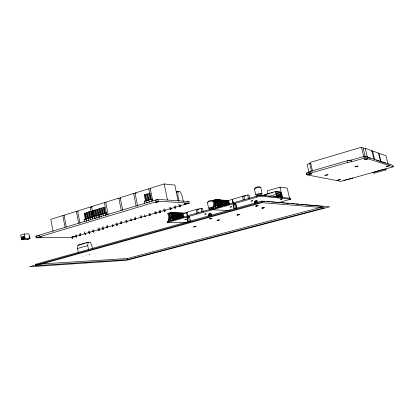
<?xml version="1.0" encoding="UTF-8"?>
<svg xmlns="http://www.w3.org/2000/svg" width="414" height="414" viewBox="0 0 414 414"><rect width="100%" height="100%" fill="white"/><g stroke="black" fill="none" stroke-linecap="round" stroke-linejoin="round"><path stroke-width="0.62" d="M89.233 232.859L88.958 232.859L88.637 231.178M89.579 232.792L89.859 232.678L89.538 230.996M21.274 239.618L22.304 239.308L22.413 236.88L21.388 237.196L21.274 239.618L22.485 239.302L22.413 236.88M23.287 239.007L23.396 236.58L24.426 236.265L24.504 238.692L23.287 239.007L24.504 238.692M24.322 238.697L24.426 236.265M187.04 217.252L188.023 222.163L187.04 217.252L188.287 216.9L189.519 216.745L190.512 221.469M183.361 201.608L182.176 195.951L180.235 191.677L178.087 191.48L177.885 195.605L178.972 200.8M93.564 231.623L93.057 231.664L92.731 229.977M93.636 229.791L93.781 231.571M98.874 227.659C100.783 229.982 97.688 231.483 98.077 228.409M88.58 249.999L87.742 245.595L88.141 242.221L90.195 242.164L91.856 245.461L92.451 248.581M78.37 252.85L77.542 248.478L77.967 245.119L88.141 242.221M103.402 228.735L102.496 228.906L103.407 228.719L102.967 226.453M280.475 196.05L280.692 194.704L280.138 192.256L275.781 191.739L276.345 194.218L277.22 195.703L280.475 196.05L278.617 196.567M276.852 197.323L280.563 196.288L280.806 194.808L279.574 195.154M107.066 227.664C105.586 227.379 108.815 228.616 107.154 225.226M112.867 225.997L112.722 224.191M211.378 215.42L211.005 213.676L209.815 213.831L208.573 214.178L208.894 216.113M116.588 224.869L115.982 223.151M116.903 222.965L117.24 224.678L116.939 224.802M211.005 213.676L211.321 215.616M121.064 221.133C123.005 223.498 119.874 225.025 120.257 221.899M126.43 221.992L126.166 221.987L127.093 221.8L126.751 220.072M130.596 220.755L131.367 220.548L131.057 220.678M135.181 219.451L134.804 219.467L135.735 219.275L135.274 216.957M236.855 208.532L235.783 203.662L233.134 204.412L234.065 208.666M141.438 217.609L140.501 217.8L141.438 217.609L140.967 215.285M145.117 216.532L145.8 216.331L145.474 216.465M149.692 215.213L149.325 215.223L150.266 215.026L149.909 213.272M187.304 216.036L186.719 212.253L196.055 209.577L201.111 208.33L202.513 208.402L203.264 211.927M156.088 213.329L155.147 213.52L156.088 213.329L155.731 211.564M160.094 212.191L159.602 212.216L160.549 212.025L160.187 210.255M164.529 210.881L164.161 210.886L165.114 210.69L164.746 208.92M257.643 202.503L257.239 200.707L256.064 200.847L254.594 201.447L254.993 203.243M170.356 209.158L171.065 208.951L170.718 209.091M174.915 207.828L175.624 207.621L175.257 205.836M180.276 206.281L179.329 206.451L180.292 206.255L179.914 204.469M230.37 210.074L229.848 210.11M229.268 204.133L228.481 200.536L242.423 196.293L247.727 194.978L249.005 195.108L249.813 198.741M209.406 208.258L208.589 208.118L207.357 202.379L209.882 201.401L212.925 200.893M212.879 200.593C212.346 199.91 207.9 200.888 208.066 201.68M208.589 208.118L213.531 206.71M38.072 235.804L38.616 235.55M259.93 186.973C259.935 186.031 253.798 187.568 255.288 188.116M260.644 187.614C259.992 186.678 255.547 187.837 254.305 188.929L255.868 194.901M256.075 196.464C257.601 195.651 261.607 194.394 262.305 195.289M261.974 193.519L260.851 187.314M168.741 221.397L168.275 219.156L171.375 218.633M171.945 218.416L172.969 218.074L173.435 220.31M173.099 218.447L174.123 218.106L174.47 219.777M172.157 218.049L172.622 220.295C169.357 222.385 169.657 216.729 172.969 218.074M175.619 219.803L175.272 218.131L176.411 218.162L176.643 219.275M176.411 218.162L180.131 218.266M72.114 238.205L72.564 238.133L72.134 238.221M75.746 236.72L76.642 236.539L75.746 236.72L75.436 235.054M76.492 236.984L76.062 237.072L76.492 236.974M79.762 235.55L80.663 235.364L79.762 235.55L79.447 233.879M85.041 234.045L85.848 233.848L85.46 233.993M88.958 232.844L89.859 232.678M93.057 231.649L93.962 231.478M98.403 230.086L99.308 229.915M98.708 230.443L99.158 230.36L98.718 230.458M213.376 206.234C215.12 213.686 210.767 203.704 216.046 205.789M215.296 205.742L218.116 205.199L218.488 206.933M216.998 205.572L218.116 205.199M112.448 226.432L112.903 226.349L112.448 226.442M219.555 206.995L219.177 205.266L220.232 205.339L220.61 207.057M116.324 224.849L117.24 224.678M217.381 205.36L216.041 205.582L214.788 199.817L215.668 199.564L216.134 199.6L217.867 207.466L215.792 208.051L214.069 200.195L213.603 200.159L212.724 200.412L213.971 206.172L214.426 206.198M220.232 205.339L221.283 205.406L221.531 206.55M221.283 205.406L222.328 205.473L222.577 206.612M120.598 223.596L121.514 223.425M222.328 205.473L223.369 205.541M175.608 207.642L175.277 207.761M344.137 180.457L340.898 181.358L306.758 174.806L306.365 173.13L310.345 171.417L347.279 160.704L351.041 160.151M306.758 174.806L310.743 173.109L347.693 162.433L351.357 161.843L365.132 157.869L393.3 166.795L392.917 165.274L364.703 156.13L348.557 160.87M189.007 216.967L188.458 217.153M256.545 201.002L256.085 200.976M72.631 237.745L71.819 237.853L72.217 237.848M188.929 217.008L188.649 217.107M233.806 204.118L234.515 203.916M64.123 215.606L62.835 215.575L50.808 219.322L53.039 231.405M78.287 211.414L76.383 211.347L64.103 215.176L66.297 226.913M91.473 207.083L90.226 207.031L77.677 210.943L80.047 223.415M93.492 216.698L91.551 206.617L104.369 202.617L106.207 202.72M120.733 198.234L118.828 198.109L105.725 202.198L108.116 214.452M135.471 193.643L133.608 193.498L120.21 197.675L122.668 210.058M137.665 206.193L135.026 193.059L148.724 188.784L150.655 188.96M178.227 201.271L174.848 185.094L164.187 183.961L150.173 188.334L152.75 200.976M85.274 219.27L84.151 213.37L84.834 213.163L85.362 213.179L86.485 219.073M86.904 212.522L88.037 218.432L87.349 218.639L86.221 212.734L86.904 212.522L87.432 212.537L88.56 218.442M88.984 211.88L90.117 217.8L89.429 218.007L88.296 212.092L88.984 211.88L89.507 211.901L90.64 217.811M91.07 211.238L92.208 217.164L91.515 217.376L90.376 211.451L91.07 211.238L91.592 211.259L92.731 217.179M93.16 210.591L94.304 216.527L93.611 216.739L92.467 210.809L93.16 210.591L93.683 210.612L94.827 216.543M95.712 216.103L94.563 210.162L95.261 209.945L95.779 209.965L96.928 215.906L96.405 215.891L95.261 209.945M97.362 209.298L98.516 215.249L97.818 215.461L96.669 209.51L97.362 209.298L97.885 209.318L99.034 215.264M99.934 214.819L98.775 208.863L99.479 208.646L99.991 208.666L101.151 214.623L100.633 214.607L99.479 208.646M101.596 207.994L102.755 213.96L102.051 214.178L100.892 208.206L101.596 207.994L102.113 208.014L103.272 213.976M104.183 213.531L103.019 207.554L103.723 207.336L104.235 207.357L105.399 213.334L104.887 213.313L103.723 207.336M144.993 194.606L146.24 200.759L145.49 200.987L144.243 194.839L144.993 194.606L145.474 194.642L146.727 200.79M146.509 194.14L147.746 193.943L148.999 200.102L147.762 200.298L146.509 194.14L146.991 194.176M150.044 199.605L148.792 193.436L149.542 193.203L150.028 193.24L151.286 199.408M85.362 213.179L84.151 213.37M89.507 211.901L88.296 212.092M93.683 210.612L92.467 210.809M97.885 209.318L96.669 209.51M99.991 208.666L98.775 208.863M104.235 207.357L103.019 207.554M150.028 193.24L148.792 193.436M187.739 217.133L188.66 216.926M233.729 203.093L234.101 202.989M29.13 236.13C32.97 240.793 23.505 239.132 21.523 239.696L25.156 238.599L29.782 238.521L28.954 233.926L24.328 233.967L20.7 235.074L21.321 238.542M21.44 238.505L21.424 237.398L22.449 237.087M23.469 239.007L23.432 236.787L24.467 236.472M84.544 221.997L84.063 219.467L105.078 213.086L106.621 213.132L107.019 215.187M144.683 203.3L144.253 201.183L151.079 199.113L152.518 199.212L152.844 200.8M105.56 213.453L106.621 213.132M176.286 192.024L178.087 191.48M209.541 214.017L209.293 214.121L209.624 214.116M255.598 201.049L255.143 201.235L255.64 201.235M163.985 210.56L72.776 237.243L36.199 237.802L35.904 236.166L157.739 199.367L188.893 201.52L189.245 203.176L165.227 210.198M30.093 238.521L28.887 238.831M36.199 237.802L158.132 201.147L189.245 203.176M365.298 156.953L363.047 147.777L361.505 147.224L310.443 162.34L312.549 171.303M310.919 163.794L309.662 163.504L307.1 164.26L309.041 172.545M363.42 148.817L365.21 148.29L371.839 150.675L373.878 158.929M187.723 201.861L188.893 201.52M72.114 236.751L74.66 236.42L72.134 237.036M371.353 151.291L372.569 150.939L378.582 153.097L380.709 161.672L376.538 160.327M168.995 219.001L167.836 213.412L168.658 213.174L169.166 213.194L170.796 220.76M170.972 218.799L169.771 212.853L170.594 212.615L171.101 212.636L172.26 218.23L170.935 218.447L171.427 218.463M169.166 213.194L167.836 213.412M171.101 212.636L169.771 212.853M214.069 200.195L212.724 200.412M169 213.458L169.818 213.22M172.095 218.478L170.93 212.899L171.753 212.661L172.255 212.682L173.414 218.256L172.912 218.245M213.8 200.495L215.14 200.278L213.8 200.495L214.048 201.644M217.2 199.683L215.86 199.9L217.2 199.683L218.442 205.427L217.981 205.401M172.255 212.682L170.93 212.899M172.907 212.708L172.084 212.946L173.409 212.724L174.563 218.287L174.061 218.276L172.907 212.708L173.409 212.724M217.8 199.729L216.926 199.983L218.261 199.765L219.503 205.494L219.042 205.468L217.8 199.729L218.261 199.765M173.88 216.072L173.233 212.987L174.553 212.77L175.707 218.318L175.21 218.307L174.056 212.749M219.316 199.848L217.987 200.065L219.316 199.848L220.797 206.503M174.553 212.77L173.233 212.987M174.377 213.034L175.691 212.817L176.84 218.349L176.348 218.333M220.367 199.936L219.037 200.148L220.367 199.936L221.847 206.57M174.874 213.055L175.691 212.817M175.898 214.918L175.515 213.075L176.819 212.863L177.968 218.38L177.482 218.364L176.328 212.843M220.082 200.231L221.407 200.014L222.639 205.696M177.948 212.905L176.643 213.122L177.948 212.905L179.096 218.406M221.128 200.314L222.442 200.097L223.674 205.763M178.025 214.385L177.766 213.163L179.065 212.951L180.214 218.437M223.477 200.179L222.163 200.392L223.477 200.179L224.704 205.83M180.183 212.993L178.884 213.21L180.183 212.993L181.197 217.857M224.502 200.262L223.193 200.474L224.502 200.262L225.589 205.272M180.504 215.678L179.997 213.251L181.291 213.039L182.176 217.283M225.521 200.34L224.212 200.557L225.521 200.34L226.608 205.339M181.291 213.039L179.997 213.251M181.741 216.32L181.104 213.298L182.388 213.081L183.278 217.314M225.232 200.635L226.536 200.423L227.483 204.78M213.971 206.172L215.311 205.949M182.388 213.081L181.104 213.298M183.009 213.106L182.201 213.339L183.485 213.127L183.009 213.106L183.894 217.334M227.54 200.5L226.246 200.712L227.54 200.5L228.352 204.226M183.091 213.531L186.569 212.537M187.542 212.449L185.715 212.972L186.44 213.003M197.287 209.66L199.113 209.137M243.748 196.365L245.543 195.853M197.876 209.732L198.218 209.634M289.546 198.301L287.212 188.137L280.004 187.159L267.17 190.823L267.858 193.861M185.42 222.784L167.453 222.494L167.261 221.562L260.334 195.149L290.628 198.28L290.835 199.181L278.42 202.601M169.761 221.055L168.855 221.309L168.394 219.068M280.33 197.633L281.422 197.328L280.174 192.034L275.631 191.491L265.027 194.492L265.41 196.169M262.253 195.527L264.116 194.999L265.866 195.18M265.457 195.972L265.177 194.74L266.947 194.238M268.122 193.907L269.892 193.405M271.066 193.069L272.836 192.572M167.453 222.494L260.561 196.143L290.835 199.181M262.781 195.677L263.925 195.336M77.542 248.478L87.742 245.595M278.938 192.381L280.174 192.034M275.817 193.473L280.138 192.256M268.608 196.459L276.273 194.306L277.24 195.936L280.563 196.288M276.795 195.656L280.501 194.616L280.34 193.912L276.35 193.457L276.516 194.171L280.501 194.616M276.992 195.739L280.692 194.704M273.706 196.924L277.24 195.936M35.594 265.224L35.433 264.334L261.674 201.116L264.867 201.39M279.026 197.007L278.757 197.178M374.825 171.789L384.668 169.052M352.521 178.129L393.3 166.795M372.377 172.612L374.323 173.119L386.081 169.859L385.781 168.658M176.204 192.143L176.416 192.08A1.739 0.285 -11.8 0 1 176.856 191.982M72.248 236.71L74.644 236.394L72.29 237.02M40.582 264.008L127.471 258.517L321.745 207.135M127.688 259.63L324.545 207.74L262.026 202.674L35.676 265.669L127.688 259.63L127.471 258.517M210.11 214.038L209.034 214.204L210.162 213.857M82.96 256.059L82.862 256.08M145.402 216.807L145.428 216.874M141.039 218.085L141.065 218.147M130.969 221.024L131 221.081M126.694 222.271L126.731 222.328M107.19 227.964L107.242 228.016M234.609 204.112L234.2 204.195M255.79 201.002L256.188 200.919M89.75 254.191L89.486 254.222L89.75 254.155M87.664 242.469L86.133 242.909L86.402 242.982M80.316 235.814L80.259 235.887M39.361 235.369L39.78 235.292M135.337 219.746L135.368 219.808M121.116 223.896L121.152 223.958M172.85 218.157L174.123 218.106M174.004 218.188L175.272 218.131M217.966 205.297L219.177 205.266M214.452 206.301L213.231 206.332M84.58 243.396L82.717 243.882L83.55 243.903M80.554 244.798L79.902 244.886M213.862 208.439C212.77 208.697 208.987 209.08 209.36 209.955M188.468 216.957L188.934 216.905M234.707 203.885L235.054 203.838M234.21 204.19L233.863 204.237M388.327 164.146L389.041 164.13M112.406 226.091L112.142 226.07L113.058 225.899M213.981 207.435L210.674 208.061L209.23 208.785M81.786 244.296L79.379 244.876M88.311 242.381L88.829 242.397M35.433 264.334L37.369 264.215M77.967 245.119L79.007 245.088M26.884 239.437L27.909 239.126M35.904 236.166L37.188 236.151M167.261 221.562L168.545 221.583M84.063 219.467L85.118 219.487M88.203 218.209L89.264 218.23M254.548 188.996L254.988 189.007M170.32 218.778L169.812 218.768L168.658 213.174M93.435 216.962L92.379 216.941L92.772 218.98M168.275 219.156L169.093 219.177M97.637 215.689L96.586 215.663L97.078 218.219M101.865 214.405L100.819 214.38L101.316 216.941M99.194 217.583L98.698 215.021L99.748 215.047M102.946 213.733L103.992 213.759M86.221 212.734L86.743 212.749M90.376 211.451L90.899 211.471M94.563 210.162L95.085 210.177M184.577 213.169L183.298 213.381L183.769 213.401M175.515 213.075L176.007 213.096M177.766 213.163L178.253 213.184M100.892 208.206L101.409 208.232M91.551 206.617L92.793 206.674M228.352 210.571L212.48 209.753L212.273 208.785L213.541 208.858M144.253 201.183L145.226 201.245M147.762 200.298L148.243 200.329M146.509 200.5L147.974 200.588M220.098 205.535L220.553 205.561M144.243 194.839L144.729 194.875M214.788 199.817L215.259 199.853M135.026 193.059L136.263 193.157M266.782 201.551L269.975 201.825M271.253 201.934L275.082 202.265M276.361 202.374L279.553 202.648M281.468 202.808L284.661 203.083M285.939 203.191L289.127 203.465M291.047 203.631L294.235 203.905M295.513 204.014L298.706 204.288M300.621 204.449L303.814 204.723M305.092 204.832L313.393 205.546M314.671 205.654L322.967 206.363M265.591 195.32L264.116 194.999M280.361 192.681L281.365 192.8L282.42 197.431M207.709 202.539L207.357 202.379M256.437 195.47C256.83 194.523 260.515 193.773 261.891 194.14M262.181 193.234L258.424 193.674L255.629 194.834M384.228 169.321L386.081 169.859M370.437 158.36L367.451 157.398L365.21 148.29M381.527 161.977L385.657 163.307M29.166 236.332L29.917 238.526M265.177 194.74L265.56 195.879M387.866 163.478L385.946 155.793L378.81 153.227L380.937 161.786M372.569 150.939L374.748 159.752M374.028 171.929L374.323 173.119M364.703 156.13L365.132 157.869M361.505 147.224L364.097 158.169M350.937 160.12L351.357 161.843M347.279 160.704L347.693 162.433M309.662 163.504L311.473 171.21M310.345 171.417L310.743 173.109M308.668 172.369L309.061 174.051M306.841 172.897L307.235 174.579M280.004 187.159L282.379 197.566M275.631 191.491L276.273 194.306M260.334 195.149L260.561 196.143M261.674 201.116L261.907 202.156M256.064 200.847L256.463 202.648M254.734 201.22L255.138 203.015M247.727 194.978L248.535 198.627M243.81 196.101L244.617 199.734M242.423 196.293L243.23 199.931M235.809 204.495L236.477 207.538M234.562 203.812L235.633 208.687M232.466 199.15L233.387 203.367M232.192 199.476L232.984 203.083M233.237 204.185L234.303 209.06M157.739 199.367L158.132 201.147M229.356 204.299L228.544 200.583L228.109 200.547L228.921 204.268M227.105 200.469L228.052 204.816M226.096 200.386L227.043 204.749M225.076 200.309L226.163 205.308M224.057 200.226L225.144 205.24M223.027 200.143L224.259 205.799M221.992 200.06L223.224 205.737M220.957 199.983L222.189 205.67M218.359 201.784L218.608 202.927M217.919 204.568L218.173 205.717M219.912 199.9L221.143 205.603M218.861 199.812L220.331 206.581M219.498 205.287L219.87 207.016M218.437 205.22L218.809 206.948M216.739 199.646L218.338 207.031M215.668 199.564L217.397 207.543M215.264 200.852L215.885 203.719M214.675 200.241L215.917 205.986M215.446 205.644L215.942 207.957M213.603 200.159L215.321 208.133M209.815 213.831L210.312 216.155M208.573 214.178L208.946 215.922M201.111 208.33L201.861 211.864M197.442 209.38L198.187 212.91M196.055 209.577L196.929 213.696M188.287 216.9L189.281 221.63M186.719 212.253L187.459 215.761M182.331 213.94L182.584 215.151M181.912 213.065L182.797 217.303M180.809 213.019L181.694 217.267M178.832 204.066L179.329 206.451M179.697 212.977L180.716 217.847M179.014 213.815L179.267 215.032M178.579 212.931L179.728 218.426M178.662 217.438L178.915 218.654M177.461 212.889L178.605 218.395M177.026 214.954L177.668 218.012M176.157 216.144L176.669 218.597M174.506 213.65L175.531 218.566M174.134 217.303L174.392 218.54M172.472 214.799L172.99 217.272M174.299 206.032L174.672 207.818M176.752 218.173L176.98 219.285M175.194 212.796L176.524 219.363M175.614 218.142L175.846 219.254M174.47 218.111L174.817 219.787M174.123 218.747L174.351 219.865M173.316 218.08L173.782 220.32M170.697 207.171L171.065 208.951M171.753 212.661L173.202 219.839M169.745 207.367L170.113 209.148M170.594 212.615L172.157 220.372M164.187 183.961L167.494 199.962M169.129 214.074L170.159 219.032M169.75 218.685L170.211 220.926M163.799 209.111L164.161 210.886M159.24 210.452L159.602 212.216M154.784 211.761L155.147 213.52M151.079 199.113L151.508 201.235M148.724 188.784L149.754 193.835M149.542 193.203L150.805 199.377M148.807 199.802L149.325 202.462M147.26 193.907L148.517 200.071M146.525 200.495L147.042 203.145M148.968 213.469L149.325 215.223M144.512 214.778L144.864 216.527M140.149 216.056L140.501 217.8M133.608 193.498L136.118 205.996M134.457 217.728L134.804 219.467M131.021 218.82L131.367 220.548M130.094 219.011L130.441 220.74M125.825 220.264L126.166 221.987M118.828 198.109L121.276 210.478M104.369 202.617L106.76 214.861M105.078 213.086L105.58 215.653M106.351 225.982L106.683 227.684M102.962 213.727L103.345 215.787M102.165 227.208L102.496 228.906M98.713 215.016L99.112 217.065M90.226 207.031L91.075 211.435M90.299 217.573L90.775 220.119M88.213 218.204L88.689 220.75M86.138 218.835L86.604 221.376M84.834 213.163L85.962 219.063M84.523 231.799L84.948 234.034M76.383 211.347L78.629 223.187M80.238 233.139L80.663 235.364M76.326 234.873L76.642 236.539M62.835 215.575L65.024 227.296M24.328 233.967L25.156 238.599M177.296 191.905A1.739 0.285 -11.8 0 1 178.506 191.863M155.203 200.604A1.739 0.279 -11.5 0 1 155.581 200.252M155.928 200.138A1.739 0.279 -11.5 0 1 156.771 199.926M366.509 157.134A1.832 0.274 -14 0 1 367.353 157.097M307.969 172.798A1.879 0.279 -13.4 0 1 308.57 172.545M308.994 172.41A1.879 0.279 -13.4 0 1 309.46 172.286M193.736 226.888L196.05 226.411L193.736 226.888M324.897 175.35C328.768 175.562 329.508 173.419 324.897 175.35M209.567 218.83C211.238 219.249 214.141 217.619 209.567 218.83M217.065 220.414L219.415 219.932L217.065 220.414M337.105 180.313L340.36 179.583L337.105 180.313M149.651 215.575L150.116 215.492L149.651 215.575M237.036 214.995L239.411 214.509L237.036 214.995M155.473 213.878L155.938 213.79L155.473 213.878M159.933 212.573L160.399 212.491L159.933 212.573M354.989 166.785C358.457 167.023 359.978 164.762 354.989 166.785M164.493 211.243L164.963 211.156L164.493 211.243M170.444 209.505L170.915 209.422L170.47 209.494M255.805 206.012L255.661 206.229L256.835 206.084L258.31 205.494L255.805 206.012M175.003 208.175L175.474 208.087L175.003 208.175M280.495 199.3L282.141 198.953L280.495 199.3M179.666 206.814L180.137 206.726L179.666 206.814M261.881 208.107L264.292 207.611L261.881 208.107M386.252 166.557C392.281 165.74 388.135 165.051 386.252 166.557M184.96 219.767L186.424 219.487L184.96 219.767M184.116 204.004C186.957 204.5 189.048 202.249 184.116 204.004M204.697 214.152L206.177 213.872L204.697 214.152M194.197 226.851L195.589 226.582L194.197 226.851M210.043 218.794L211.507 218.52L210.043 218.794M230.075 207.067L231.571 206.788L230.075 207.067M217.516 220.383L218.928 220.113L217.516 220.383M38.45 237.367L41.56 236.906L38.45 237.367M251.158 201.075L252.669 200.79L251.158 201.075M237.481 214.969L238.904 214.695L237.481 214.969M256.261 205.986L257.756 205.706L256.261 205.986M262.31 208.082L263.749 207.787L262.31 208.082M85.263 234.36L85.698 234.288L85.263 234.36M89.274 233.191L89.709 233.118L89.274 233.191M93.378 231.995L93.812 231.923L93.378 231.995M102.817 229.237L103.257 229.165L102.817 229.237M116.65 225.2L117.09 225.128L116.65 225.2M185.751 222.437L186.605 222.297L185.751 222.437M86.071 255.159L86.128 255.138M264.681 201.22L29.549 266.776L126.7 260.277L329.72 206.819L264.681 201.22M352.345 178.092L343.956 180.421L352.728 178.175L352.345 178.092M94.987 218.851L94.495 216.299L94.972 218.856M156.031 202.41A1.739 0.274 -11.5 0 0 158.857 201.706A1.739 0.274 -11.5 0 0 156.704 201.804A1.739 0.274 -11.5 0 0 156.031 202.41M365.184 159.763A1.837 0.269 -14 0 0 367.839 158.867A1.837 0.269 -14 0 0 365.153 159.286A1.837 0.269 -14 0 0 365.184 159.763M308.87 174.692A1.879 0.279 -13.3 0 0 311.835 173.833A1.879 0.279 -13.3 0 0 309.393 174.087A1.879 0.279 -13.3 0 0 308.87 174.692"/></g></svg>
